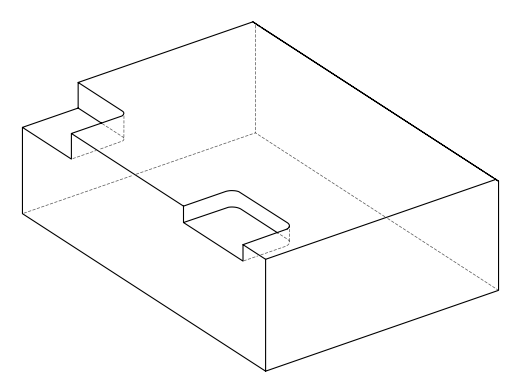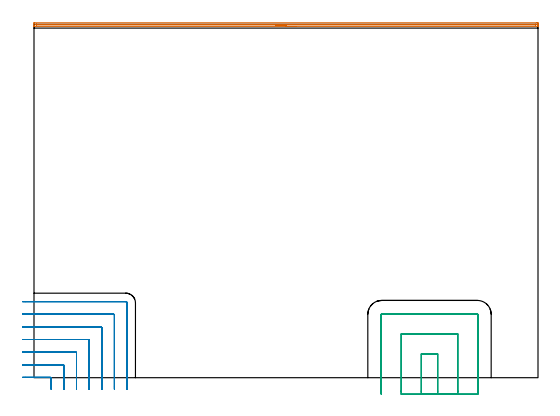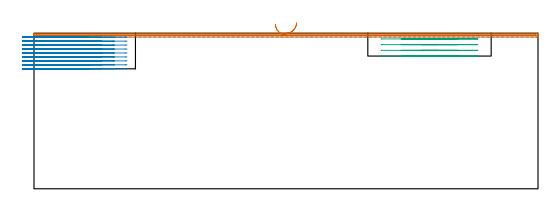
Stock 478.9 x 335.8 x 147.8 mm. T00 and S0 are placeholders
(PLAN: 3 operations, 2 tool changes, 29.3 min)
(1 AREA_MILL | FG_CHAMFER_SURFACE | UGT0205_001 | 7.81 min | 3103 mm3)
(2 MILL_CORNER_NOTCH_RECTANGULAR | CORNER_NOTCH_RECTANGULAR | NXT0201_012 | Follow Part, ap 4, ae 75% | 15.53 min | 261069 mm3)
(3 MILL_SLOT | SLOT_PARTIAL_RECTANGULAR | UGT0201_109 | Follow Part, ap 6.35, ae 75% | 5.92 min | 185084 mm3)
(TOOL UGT0205_001 | Chamfer Mill 20 x 3 x 45 deg. | D20 FL50 Z2)
(TOOL NXT0201_012 | ENDMILL 16mm [2P460-1600-NA 1630] | D16 FL38 Z6)
(TOOL UGT0201_109 | End Mill 25.4 mm | D25.4 FL25 Z2)
(OP 1 AREA_MILL)
G17 G21 G94 G90
T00 M6
G54
G17 G0 G90 X249.45 Y333.7 S1061 M3
G43 Z157.8 H0
G94 G1 X249.412 Z156.928 F250.
X249.298 Z156.063
X249.109 Z155.212
X248.847 Z154.38
X248.513 Z153.574
X248.11 Z152.8
X247.642 Z152.064
X247.11 Z151.372
X246.521 Z150.729
X245.878 Z150.139
X245.186 Z149.608
X244.45 Z149.14
X243.676 Z148.737
X242.87 Z148.403
X242.038 Z148.141
X241.186 Z147.952
X240.322 Z147.838
X239.45 Z147.8
X0.165
X0.007 Y333.702 Z147.788
X0. Y333.712 Z147.778
Y334.05 Z147.449
Y334.407 Z147.092
Y335.058 Z146.436
Y336.267 Z145.23
X0.004 Y336.825 Z144.669
X0.009 Y337.29 Z144.205
X0.137 Y337.294 Z144.202
X0.611 Y337.3 Z144.2
X477.809
X478.289 Y337.299 Z144.201
X478.763 Y337.294 Z144.202
X478.891 Y337.29 Z144.205
X478.9 Y336.825 Z144.669
Y336.267 Z145.23
Y335.942 Z145.555
Y335.384 Z146.112
Y335.058 Z146.436
Y334.407 Z147.093
Y334.05 Z147.449
Y333.712 Z147.778
X478.893 Y333.702 Z147.788
X478.735 Y333.7 Z147.8
X239.45
Y335.114 Z146.386
X2.397 Y335.115 Z146.385
X2.339
X2.015 Y335.121 Z146.379
X2.01 Y335.226 Z146.274
X2.003 Y335.448 Z146.052
X2.006 Y335.793 Z145.708
X2.01 Y335.866 Z145.634
X2.015 Y335.88 Z145.62
X2.022 Y335.882 Z145.618
X2.071 Y335.884 Z145.616
X2.173 Y335.885 Z145.615
X2.378 Y335.886 Z145.614
X476.503
X476.56 Y335.885 Z145.615
X476.885 Y335.879 Z145.621
X476.89 Y335.774 Z145.726
X476.897 Y335.552 Z145.948
X476.89 Y335.304 Z146.196
X476.883 Y335.121 Z146.379
X476.39 Y335.114 Z146.386
X239.45
X238.578 Z146.424
X237.714 Z146.538
X236.862 Z146.727
X236.03 Z146.989
X235.224 Z147.323
X234.45 Z147.726
X233.714 Z148.194
X233.022 Z148.725
X232.379 Z149.315
X231.79 Z149.958
X231.258 Z150.65
X230.79 Z151.386
X230.387 Z152.16
X230.053 Z152.966
X229.791 Z153.798
X229.602 Z154.649
X229.488 Z155.514
X229.45 Z156.386
G0 Z157.8
M5
M2
(OP 2 MILL_CORNER_NOTCH_RECTANGULAR)
G17 G21 G94 G90
T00 M6
G54
G17 G0 G90 X16.4 Y-11. S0 M3
G43 Z157.8 H1
Z144.044
G94 G1 Y-8. F250.
Y-0.494 F500.
G3 X15.606 Y0.3 R0.8
G1 X-8.
X-11. F250.
G0 Z157.8
X28.4 Y-11.
Z144.044
G1 Y-8.
Y11.506 F500.
G3 X27.606 Y12.3 R0.8
G1 X-8.
X-11. F250.
G0 Z157.8
X40.4 Y-11.
Z144.044
G1 Y-8.
Y23.505 F500.
G3 X39.605 Y24.3 R0.8
G1 X-8.
X-11. F250.
G0 Z157.8
X52.4 Y-11.
Z144.044
G1 Y-8.
Y35.505 F500.
G3 X51.605 Y36.3 R0.8
G1 X-8.
X-11. F250.
G0 Z157.8
X64.4 Y-11.
Z144.044
G1 Y-8.
Y47.505 F500.
G3 X63.605 Y48.3 R0.8
G1 X-8.
X-11. F250.
G0 Z157.8
X76.4 Y-11.
Z144.044
G1 Y-8.
Y59.505 F500.
G3 X75.605 Y60.3 R0.8
G1 X-8.
X-11. F250.
G0 Z157.8
X88.4 Y-11.
Z144.044
G1 Y-8.
Y71.1 F500.
G3 X87.2 Y72.3 R1.2
G1 X-8.
X-11. F250.
G0 Z157.8
X16.4 Y-11.
Z140.289
G1 Y-8.
Y-0.494 F500.
G3 X15.606 Y0.3 R0.8
G1 X-8.
X-11. F250.
G0 Z157.8
X28.4 Y-11.
Z140.289
G1 Y-8.
Y11.506 F500.
G3 X27.606 Y12.3 R0.8
G1 X-8.
X-11. F250.
G0 Z157.8
X40.4 Y-11.
Z140.289
G1 Y-8.
Y23.505 F500.
G3 X39.605 Y24.3 R0.8
G1 X-8.
X-11. F250.
G0 Z157.8
X52.4 Y-11.
Z140.289
G1 Y-8.
Y35.505 F500.
G3 X51.605 Y36.3 R0.8
G1 X-8.
X-11. F250.
G0 Z157.8
X64.4 Y-11.
Z140.289
G1 Y-8.
Y47.505 F500.
G3 X63.605 Y48.3 R0.8
G1 X-8.
X-11. F250.
G0 Z157.8
X76.4 Y-11.
Z140.289
G1 Y-8.
Y59.505 F500.
G3 X75.605 Y60.3 R0.8
G1 X-8.
X-11. F250.
G0 Z157.8
X88.4 Y-11.
Z140.289
G1 Y-8.
Y71.1 F500.
G3 X87.2 Y72.3 R1.2
G1 X-8.
X-11. F250.
G0 Z157.8
X16.4 Y-11.
Z136.533
G1 Y-8.
Y-0.494 F500.
G3 X15.606 Y0.3 R0.8
G1 X-8.
X-11. F250.
G0 Z157.8
X28.4 Y-11.
Z136.533
G1 Y-8.
Y11.506 F500.
G3 X27.606 Y12.3 R0.8
G1 X-8.
X-11. F250.
G0 Z157.8
X40.4 Y-11.
Z136.533
G1 Y-8.
Y23.505 F500.
G3 X39.605 Y24.3 R0.8
G1 X-8.
X-11. F250.
G0 Z157.8
X52.4 Y-11.
Z136.533
G1 Y-8.
Y35.505 F500.
G3 X51.605 Y36.3 R0.8
G1 X-8.
X-11. F250.
G0 Z157.8
X64.4 Y-11.
Z136.533
G1 Y-8.
Y47.505 F500.
G3 X63.605 Y48.3 R0.8
G1 X-8.
X-11. F250.
G0 Z157.8
X76.4 Y-11.
Z136.533
G1 Y-8.
Y59.505 F500.
G3 X75.605 Y60.3 R0.8
G1 X-8.
X-11. F250.
G0 Z157.8
X88.4 Y-11.
Z136.533
G1 Y-8.
Y71.1 F500.
G3 X87.2 Y72.3 R1.2
G1 X-8.
X-11. F250.
G0 Z157.8
X16.4 Y-11.
Z132.778
G1 Y-8.
Y-0.494 F500.
G3 X15.606 Y0.3 R0.8
G1 X-8.
X-11. F250.
G0 Z157.8
X28.4 Y-11.
Z132.778
G1 Y-8.
Y11.506 F500.
G3 X27.606 Y12.3 R0.8
G1 X-8.
X-11. F250.
G0 Z157.8
X40.4 Y-11.
Z132.778
G1 Y-8.
Y23.505 F500.
G3 X39.605 Y24.3 R0.8
G1 X-8.
X-11. F250.
G0 Z157.8
X52.4 Y-11.
Z132.778
G1 Y-8.
Y35.505 F500.
G3 X51.605 Y36.3 R0.8
G1 X-8.
X-11. F250.
G0 Z157.8
X64.4 Y-11.
Z132.778
G1 Y-8.
Y47.505 F500.
G3 X63.605 Y48.3 R0.8
G1 X-8.
X-11. F250.
G0 Z157.8
X76.4 Y-11.
Z132.778
G1 Y-8.
Y59.505 F500.
G3 X75.605 Y60.3 R0.8
G1 X-8.
X-11. F250.
G0 Z157.8
X88.4 Y-11.
Z132.778
G1 Y-8.
Y71.1 F500.
G3 X87.2 Y72.3 R1.2
G1 X-8.
X-11. F250.
G0 Z157.8
X16.4 Y-11.
Z129.022
G1 Y-8.
Y-0.494 F500.
G3 X15.606 Y0.3 R0.8
G1 X-8.
X-11. F250.
G0 Z157.8
X28.4 Y-11.
Z129.022
G1 Y-8.
Y11.506 F500.
G3 X27.606 Y12.3 R0.8
G1 X-8.
X-11. F250.
G0 Z157.8
X40.4 Y-11.
Z129.022
G1 Y-8.
Y23.505 F500.
G3 X39.605 Y24.3 R0.8
G1 X-8.
X-11. F250.
G0 Z157.8
X52.4 Y-11.
Z129.022
G1 Y-8.
Y35.505 F500.
G3 X51.605 Y36.3 R0.8
G1 X-8.
X-11. F250.
G0 Z157.8
X64.4 Y-11.
Z129.022
G1 Y-8.
Y47.505 F500.
G3 X63.605 Y48.3 R0.8
G1 X-8.
X-11. F250.
G0 Z157.8
X76.4 Y-11.
Z129.022
G1 Y-8.
Y59.505 F500.
G3 X75.605 Y60.3 R0.8
G1 X-8.
X-11. F250.
G0 Z157.8
X88.4 Y-11.
Z129.022
G1 Y-8.
Y71.1 F500.
G3 X87.2 Y72.3 R1.2
G1 X-8.
X-11. F250.
G0 Z157.8
X16.4 Y-11.
Z125.267
G1 Y-8.
Y-0.494 F500.
G3 X15.606 Y0.3 R0.8
G1 X-8.
X-11. F250.
G0 Z157.8
X28.4 Y-11.
Z125.267
G1 Y-8.
Y11.506 F500.
G3 X27.606 Y12.3 R0.8
G1 X-8.
X-11. F250.
G0 Z157.8
X40.4 Y-11.
Z125.267
G1 Y-8.
Y23.505 F500.
G3 X39.605 Y24.3 R0.8
G1 X-8.
X-11. F250.
G0 Z157.8
X52.4 Y-11.
Z125.267
G1 Y-8.
Y35.505 F500.
G3 X51.605 Y36.3 R0.8
G1 X-8.
X-11. F250.
G0 Z157.8
X64.4 Y-11.
Z125.267
G1 Y-8.
Y47.505 F500.
G3 X63.605 Y48.3 R0.8
G1 X-8.
X-11. F250.
G0 Z157.8
X76.4 Y-11.
Z125.267
G1 Y-8.
Y59.505 F500.
G3 X75.605 Y60.3 R0.8
G1 X-8.
X-11. F250.
G0 Z157.8
X88.4 Y-11.
Z125.267
G1 Y-8.
Y71.1 F500.
G3 X87.2 Y72.3 R1.2
G1 X-8.
X-11. F250.
G0 Z157.8
X16.4 Y-11.
Z121.511
G1 Y-8.
Y-0.494 F500.
G3 X15.606 Y0.3 R0.8
G1 X-8.
X-11. F250.
G0 Z157.8
X28.4 Y-11.
Z121.511
G1 Y-8.
Y11.506 F500.
G3 X27.606 Y12.3 R0.8
G1 X-8.
X-11. F250.
G0 Z157.8
X40.4 Y-11.
Z121.511
G1 Y-8.
Y23.505 F500.
G3 X39.605 Y24.3 R0.8
G1 X-8.
X-11. F250.
G0 Z157.8
X52.4 Y-11.
Z121.511
G1 Y-8.
Y35.505 F500.
G3 X51.605 Y36.3 R0.8
G1 X-8.
X-11. F250.
G0 Z157.8
X64.4 Y-11.
Z121.511
G1 Y-8.
Y47.505 F500.
G3 X63.605 Y48.3 R0.8
G1 X-8.
X-11. F250.
G0 Z157.8
X76.4 Y-11.
Z121.511
G1 Y-8.
Y59.505 F500.
G3 X75.605 Y60.3 R0.8
G1 X-8.
X-11. F250.
G0 Z157.8
X88.4 Y-11.
Z121.511
G1 Y-8.
Y71.1 F500.
G3 X87.2 Y72.3 R1.2
G1 X-8.
X-11. F250.
G0 Z157.8
X16.4 Y-11.
Z117.756
G1 Y-8.
Y-0.494 F500.
G3 X15.606 Y0.3 R0.8
G1 X-8.
X-11. F250.
G0 Z157.8
X28.4 Y-11.
Z117.756
G1 Y-8.
Y11.506 F500.
G3 X27.606 Y12.3 R0.8
G1 X-8.
X-11. F250.
G0 Z157.8
X40.4 Y-11.
Z117.756
G1 Y-8.
Y23.505 F500.
G3 X39.605 Y24.3 R0.8
G1 X-8.
X-11. F250.
G0 Z157.8
X52.4 Y-11.
Z117.756
G1 Y-8.
Y35.505 F500.
G3 X51.605 Y36.3 R0.8
G1 X-8.
X-11. F250.
G0 Z157.8
X64.4 Y-11.
Z117.756
G1 Y-8.
Y47.505 F500.
G3 X63.605 Y48.3 R0.8
G1 X-8.
X-11. F250.
G0 Z157.8
X76.4 Y-11.
Z117.756
G1 Y-8.
Y59.505 F500.
G3 X75.605 Y60.3 R0.8
G1 X-8.
X-11. F250.
G0 Z157.8
X88.4 Y-11.
Z117.756
G1 Y-8.
Y71.1 F500.
G3 X87.2 Y72.3 R1.2
G1 X-8.
X-11. F250.
G0 Z157.8
X16.4 Y-11.
Z114.
G1 Y-8.
Y-0.494 F500.
G3 X15.606 Y0.3 R0.8
G1 X-8.
X-11. F250.
G0 Z157.8
X28.4 Y-11.
Z114.
G1 Y-8.
Y11.506 F500.
G3 X27.606 Y12.3 R0.8
G1 X-8.
X-11. F250.
G0 Z157.8
X40.4 Y-11.
Z114.
G1 Y-8.
Y23.505 F500.
G3 X39.605 Y24.3 R0.8
G1 X-8.
X-11. F250.
G0 Z157.8
X52.4 Y-11.
Z114.
G1 Y-8.
Y35.505 F500.
G3 X51.605 Y36.3 R0.8
G1 X-8.
X-11. F250.
G0 Z157.8
X64.4 Y-11.
Z114.
G1 Y-8.
Y47.505 F500.
G3 X63.605 Y48.3 R0.8
G1 X-8.
X-11. F250.
G0 Z157.8
X76.4 Y-11.
Z114.
G1 Y-8.
Y59.505 F500.
G3 X75.605 Y60.3 R0.8
G1 X-8.
X-11. F250.
G0 Z157.8
X88.4 Y-11.
Z114.
G1 Y-8.
Y71.1 F500.
G3 X87.2 Y72.3 R1.2
G1 X-8.
X-11. F250.
G0 Z157.8
M5
M2
(OP 3 MILL_SLOT)
G17 G21 G94 G90
T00 M6
G54
G17 G0 G90 X383.6 Y-15.7 S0 M3
G43 Z157.8 H0
Z142.375
G94 G1 Y-12.7 F250.
Y22.6 F500.
X368.
Y-12.7
Y-15.7 F250.
X402.65
Y-12.7
Y41.65 F500.
X348.95
Y-12.7
Y-15.7 F250.
X421.7
Y-12.7
Y60.2 F500.
G3 X421.2 Y60.7 R0.5
G1 X330.4
G3 X329.9 Y60.2 R0.5
G1 Y-12.7
Y-15.7 F250.
G0 X383.6 Z136.95
G1 Y-12.7
Y22.6 F500.
X368.
Y-12.7
Y-15.7 F250.
X402.65
Y-12.7
Y41.65 F500.
X348.95
Y-12.7
Y-15.7 F250.
X421.7
Y-12.7
Y60.2 F500.
G3 X421.2 Y60.7 R0.5
G1 X330.4
G3 X329.9 Y60.2 R0.5
G1 Y-12.7
Y-15.7 F250.
G0 X383.6 Z131.525
G1 Y-12.7
Y22.6 F500.
X368.
Y-12.7
Y-15.7 F250.
X402.65
Y-12.7
Y41.65 F500.
X348.95
Y-12.7
Y-15.7 F250.
X421.7
Y-12.7
Y60.2 F500.
G3 X421.2 Y60.7 R0.5
G1 X330.4
G3 X329.9 Y60.2 R0.5
G1 Y-12.7
Y-15.7 F250.
G0 X383.6 Z126.1
G1 Y-12.7
Y22.6 F500.
X368.
Y-12.7
Y-15.7 F250.
X402.65
Y-12.7
Y41.65 F500.
X348.95
Y-12.7
Y-15.7 F250.
X421.7
Y-12.7
Y60.2 F500.
G3 X421.2 Y60.7 R0.5
G1 X330.4
G3 X329.9 Y60.2 R0.5
G1 Y-12.7
Y-15.7 F250.
G0 Z157.8
M5
M2
